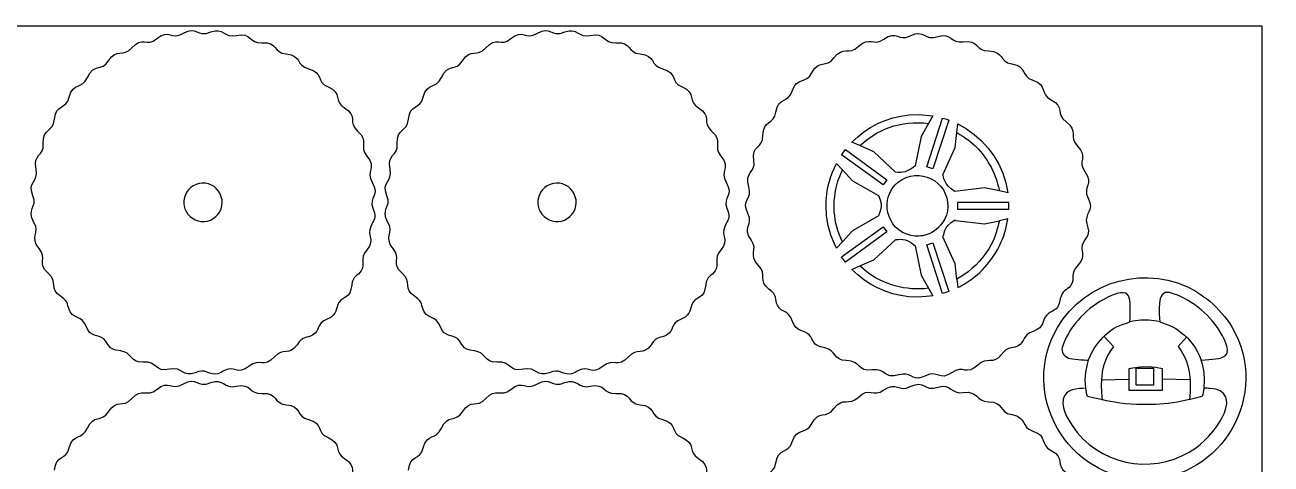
# Model space of a CAD drawing. Extents: x 19 to 601, y 5 to 578.
# Drawn here: x 416.2 to 600.8, y 513.3 to 578.4 of the extents above; entities that cross this region are included whole.
import ezdxf

# ---------------------------------------------------------------- set-up
doc = ezdxf.new("R2010")
doc.units = 0
doc.layers.get('0').update_dxf_attribs({"linetype": 'CONTINUOUS'})

msp = doc.modelspace()

# ---------------------------------------------------------------- linework, layer by layer
at = {"color": 175}
for p, q in [((19.466187, 578.307914), (599.466187, 578.307914)), ((599.466187, 578.307914), (599.466187, 8.307914))]:
    msp.add_line(p, q, dxfattribs=at)
at = {"color": 1}
for p, q in [((547.183287, 565.089414), (548.694987, 565.144214)), ((548.694987, 565.144214), (550.723387, 564.953114)), ((541.504287, 563.239114), (542.545787, 563.801014)), ((542.545787, 563.801014), (543.639387, 564.272014)), ((543.639387, 564.272014), (544.780287, 564.647114)), ((544.780287, 564.647114), (545.963187, 564.921314)), ((545.963187, 564.921314), (547.183287, 565.089414)), ((550.723387, 564.953114), (550.088387, 563.837214)), ((554.286687, 562.474614), (554.428687, 563.749914)), ((554.428687, 563.749914), (555.692387, 563.038014)), ((538.742887, 561.058614), (539.597787, 561.862914)), ((539.597787, 561.862914), (540.519987, 562.591414)), ((540.519987, 562.591414), (541.504287, 563.239114)), ((555.692387, 563.038014), (556.867587, 562.199214)), ((556.867587, 562.199214), (557.944887, 561.243014)), ((539.910887, 560.529714), (538.742887, 561.058614)), ((557.944887, 561.243014), (558.915087, 560.178414)), ((558.915087, 560.178414), (559.768687, 559.014914)), ((535.854387, 556.616014), (536.450287, 557.907914)), ((536.450287, 557.907914), (537.313987, 556.960614)), ((559.768687, 559.014914), (560.496887, 557.761614)), ((560.496887, 557.761614), (561.089987, 556.427814)), ((535.218187, 554.551614), (535.606787, 555.943714)), ((535.606787, 555.943714), (535.854387, 556.616014)), ((561.089987, 556.427814), (561.538787, 555.022914)), ((535.079287, 553.834114), (535.218187, 554.551614)), ((561.538787, 555.022914), (561.834087, 553.556014)), ((534.896887, 551.607914), (534.917487, 552.361114)), ((534.917487, 552.361114), (535.079287, 553.834114)), ((561.834087, 553.556014), (560.578387, 553.814814)), ((534.978687, 550.112314), (534.896887, 551.607914)), ((535.218187, 548.664214), (534.978687, 550.112314)), ((535.606787, 547.272114), (535.218187, 548.664214)), ((561.834087, 549.659914), (560.578387, 549.401114)), ((561.538787, 548.193114), (561.834087, 549.659914)), ((536.135887, 545.944714), (535.606787, 547.272114)), ((536.450287, 545.307914), (536.135887, 545.944714)), ((537.313987, 546.255314), (536.450287, 545.307914)), ((538.742887, 542.157314), (539.910887, 542.686214)), ((539.597787, 541.353014), (538.742887, 542.157314)), ((540.519987, 540.624514), (539.597787, 541.353014)), ((541.504287, 539.976814), (540.519987, 540.624514)), ((542.545787, 539.414914), (541.504287, 539.976814)), ((543.639487, 538.943914), (542.545787, 539.414914)), ((550.088487, 539.378614), (550.723487, 538.262714)), ((554.286687, 540.741214), (554.428687, 539.465914)), ((544.780287, 538.568814), (543.639487, 538.943914)), ((545.963287, 538.294614), (544.780287, 538.568814)), ((547.183287, 538.126414), (545.963287, 538.294614)), ((548.435587, 538.069214), (547.183287, 538.126414)), ((549.719887, 538.130014), (548.435587, 538.069214)), ((550.723487, 538.262714), (549.719887, 538.130014)), ((580.344487, 534.469514), (579.926487, 534.372914)), ((581.534987, 534.631514), (580.344487, 534.469514)), ((582.734087, 534.631514), (581.534987, 534.631514)), ((583.924487, 534.469514), (582.734087, 534.631514)), ((584.342487, 534.372914), (583.924487, 534.469514)), ((576.076587, 532.254714), (577.492787, 530.728014)), ((588.332987, 532.112514), (587.057587, 530.728014)), ((577.031387, 530.093614), (576.625287, 529.411614)), ((577.492787, 530.728014), (577.031387, 530.093614)), ((587.057587, 530.728014), (587.518987, 530.093614)), ((587.518987, 530.093614), (587.925087, 529.411614)), ((573.760987, 528.697614), (573.583287, 528.124714)), ((576.291387, 528.663714), (576.029687, 527.850014)), ((576.625287, 529.411614), (576.291387, 528.663714)), ((587.925087, 529.411614), (588.258987, 528.663714)), ((588.258987, 528.663714), (588.520687, 527.850014)), ((590.685787, 528.124714), (590.507987, 528.697614)), ((573.345387, 526.947014), (573.268987, 525.740614)), ((573.583287, 528.124714), (573.345387, 526.947014)), ((575.840187, 526.970414), (575.705187, 525.784414)), ((576.029687, 527.850014), (575.840187, 526.970414)), ((580.361487, 527.544914), (579.778187, 527.424914)), ((579.778187, 527.424914), (579.778187, 525.885714)), ((581.506087, 527.692414), (580.361487, 527.544914)), ((582.622287, 527.719414), (581.506087, 527.692414)), ((583.710787, 527.629114), (582.622287, 527.719414)), ((584.772287, 527.424914), (583.710787, 527.629114)), ((584.772287, 525.885714), (584.772287, 527.424914)), ((588.520687, 527.850014), (588.710187, 526.970414)), ((588.710187, 526.970414), (588.845187, 525.784414)), ((590.923587, 526.947014), (590.685787, 528.124714)), ((590.999987, 525.740614), (590.923587, 526.947014)), ((573.268987, 525.740614), (573.356387, 524.547514)), ((573.356387, 524.547514), (573.359787, 524.521714)), ((575.705187, 525.784414), (575.677787, 525.013714)), ((575.677787, 525.013714), (575.704887, 523.936514)), ((575.705187, 525.784414), (579.778187, 525.885714)), ((579.778187, 525.885714), (579.778187, 524.238414)), ((584.772287, 524.238414), (584.772287, 525.885714)), ((588.845187, 525.784414), (584.772287, 525.885714)), ((588.845187, 525.784414), (588.872587, 525.013714)), ((588.872587, 525.013714), (588.845487, 523.936514)), ((590.912487, 524.547514), (590.999987, 525.740614)), ((575.704887, 523.936514), (575.804187, 522.793414)), ((579.778187, 524.238414), (584.772287, 524.238414)), ((588.845487, 523.936514), (588.748887, 522.825714)), ((588.748887, 522.825714), (588.780287, 522.831614))]:
    msp.add_line(p, q, dxfattribs=at)
at = {"color": 7}
for p, q in [((550.088387, 563.837214), (548.976587, 561.883614)), ((549.811587, 557.397614), (552.160587, 564.627314)), ((553.074487, 564.330614), (550.725287, 557.101014)), ((552.160587, 564.627314), (552.772987, 564.436514)), ((552.772987, 564.436514), (553.074487, 564.330614)), ((548.976587, 561.883614), (548.090787, 557.547914)), ((554.037587, 560.239214), (554.286687, 562.474614)), ((537.388687, 559.436214), (537.771687, 559.949414)), ((537.771687, 559.949414), (543.920087, 555.482214)), ((541.957787, 559.603014), (539.910887, 560.529714)), ((545.209087, 556.607114), (541.957787, 559.603014)), ((552.205687, 556.210914), (554.037587, 560.239214)), ((537.206187, 559.172714), (537.388687, 559.436214)), ((543.354787, 554.705614), (537.206187, 559.172714)), ((536.651187, 555.279414), (537.313987, 556.960614)), ((537.313987, 556.960614), (538.829887, 555.297914)), ((545.560187, 556.564514), (545.209087, 556.607114)), ((550.725287, 557.101014), (549.811587, 557.397614)), ((538.829887, 555.297914), (542.682987, 553.157114)), ((543.920087, 555.482214), (543.354787, 554.705614)), ((558.375387, 554.268714), (553.997387, 553.740414)), ((560.578387, 553.814814), (558.375387, 554.268714)), ((554.366087, 552.088414), (554.366087, 551.127614)), ((561.964887, 552.088414), (554.366087, 552.088414)), ((554.366087, 551.127614), (561.964887, 551.127614)), ((561.964887, 551.127614), (561.964887, 552.088414)), ((537.206187, 544.043114), (543.354787, 548.510314)), ((542.678787, 550.099614), (538.829887, 547.917914)), ((543.354787, 548.510314), (543.920087, 547.733714)), ((554.009587, 549.526814), (554.094487, 549.441514)), ((554.094487, 549.441514), (558.375387, 548.947314)), ((558.375387, 548.947314), (560.578387, 549.401114)), ((538.829887, 547.917914), (537.313987, 546.255314)), ((543.920087, 547.733714), (537.771687, 543.266514)), ((550.009287, 547.380914), (549.246287, 547.171514)), ((554.037587, 542.976714), (552.205687, 547.005114)), ((541.957887, 543.612614), (545.222487, 546.599414)), ((547.832587, 545.909614), (548.090987, 545.667914)), ((548.090987, 545.667914), (548.976587, 541.332214)), ((549.811787, 545.817914), (550.725387, 546.114914)), ((552.160687, 538.588514), (549.811787, 545.817914)), ((550.725387, 546.114914), (553.074487, 538.885214)), ((537.771687, 543.266514), (537.206187, 544.043114)), ((539.910887, 542.686214), (541.957887, 543.612614)), ((554.286687, 540.741214), (554.037587, 542.976714)), ((540.677887, 542.011314), (539.910887, 542.686214)), ((548.976587, 541.332214), (550.088487, 539.378614)), ((555.334587, 541.375714), (554.286687, 540.741214)), ((552.671887, 538.745614), (552.160687, 538.588514)), ((553.074487, 538.885214), (552.671887, 538.745614)), ((580.859487, 524.985814), (580.859487, 527.535814)), ((580.859487, 527.535814), (583.409487, 527.535814)), ((583.409487, 527.535814), (583.409487, 524.985814)), ((583.409487, 524.985814), (580.859487, 524.985814))]:
    msp.add_line(p, q, dxfattribs=at)
at = {"color": 3}
msp.add_line((549.656987, 526.401114), (549.160987, 526.167114), dxfattribs=at)
for points in [[(439.600587, 577.178014), (441.720887, 578.445614), (441.541087, 576.498014), (443.745787, 577.407814)], [(443.745787, 577.407814), (445.534087, 578.145914), (445.690787, 576.459114), (447.489287, 576.869814)], [(492.061587, 577.178014), (494.181787, 578.445614), (494.002087, 576.498014), (496.206687, 577.407814)], [(496.206687, 577.407814), (497.995087, 578.145914), (498.151787, 576.459114), (499.950287, 576.869814)], [(432.003387, 575.033814), (433.558087, 576.814314), (434.198787, 575.136314), (435.717987, 576.405214)], [(435.717987, 576.405214), (437.531287, 577.919714), (437.903587, 576.163414), (439.600587, 577.178014)], [(447.489287, 576.869814), (449.794787, 577.396314), (449.325087, 575.662414), (451.300987, 575.795914)], [(484.464387, 575.033814), (486.019087, 576.814314), (486.659787, 575.136314), (488.178987, 576.405214)], [(488.178987, 576.405214), (489.992287, 577.919714), (490.364587, 576.163414), (492.061587, 577.178014)], [(499.950287, 576.869814), (502.255687, 577.396314), (501.785987, 575.662414), (503.761887, 575.795914)], [(539.653087, 575.230314), (541.334787, 576.892914), (541.850087, 575.172314), (543.457687, 576.327114)], [(543.457687, 576.327114), (545.376187, 577.705214), (545.619887, 575.926714), (547.386387, 576.814614)], [(547.386387, 576.814614), (549.593687, 577.924114), (549.272187, 575.994914), (551.537287, 576.741514)], [(551.537287, 576.741514), (553.374687, 577.347114), (553.408187, 575.653214), (555.231687, 575.931914)], [(555.231687, 575.931914), (557.568487, 576.289014), (556.975387, 574.593314), (558.954787, 574.582814)], [(428.548987, 573.098214), (429.805487, 575.099914), (430.702387, 573.543914), (432.003387, 575.033814)], [(451.300987, 575.795914), (453.658287, 575.955214), (452.926287, 574.315814), (454.896587, 574.138914)], [(481.009987, 573.098214), (482.266487, 575.099914), (483.163387, 573.543914), (484.464387, 575.033814)], [(503.761887, 575.795914), (506.119187, 575.955214), (505.387187, 574.315814), (507.357487, 574.138914)], [(536.066587, 573.551814), (537.465187, 575.456214), (538.245987, 573.839214), (539.653087, 575.230314)], [(558.954787, 574.582814), (561.316387, 574.570314), (560.468287, 572.988014), (562.419787, 572.667914)], [(425.440287, 570.646814), (426.367787, 572.819114), (427.498087, 571.424014), (428.548987, 573.098214)], [(454.896587, 574.138914), (457.250687, 573.927514), (456.271487, 572.422014), (458.188887, 571.939914)], [(477.901287, 570.646814), (478.828787, 572.819114), (479.959087, 571.424014), (481.009987, 573.098214)], [(507.357487, 574.138914), (509.711587, 573.927514), (508.732387, 572.422014), (510.649887, 571.939914)], [(532.787487, 571.333714), (533.870687, 573.432614), (534.896887, 571.958814), (536.066587, 573.551814)], [(562.419787, 572.667914), (564.752587, 572.285314), (563.665387, 570.855914), (565.543187, 570.234614)], [(422.753187, 567.738714), (423.330087, 570.030614), (424.663387, 568.827314), (425.440287, 570.646814)], [(458.188887, 571.939914), (460.480487, 571.363714), (459.278287, 570.029414), (461.096687, 569.252914)], [(475.214187, 567.738714), (475.791087, 570.030614), (477.124387, 568.827314), (477.901287, 570.646814)], [(510.649887, 571.939914), (512.941387, 571.363714), (511.739187, 570.029414), (513.557687, 569.252914)], [(529.895387, 568.629414), (530.637287, 570.872414), (531.880187, 569.576014), (532.787487, 571.333714)], [(461.096687, 569.252914), (463.271187, 568.324414), (461.872987, 567.196714), (463.549087, 566.144014)], [(513.557687, 569.252914), (515.732087, 568.324414), (514.333887, 567.196714), (516.009987, 566.144014)], [(565.543187, 570.234614), (567.786987, 569.492214), (566.490187, 568.249814), (568.247287, 567.342614)], [(420.554087, 564.446214), (420.765387, 566.799714), (422.270187, 565.819914), (422.753187, 567.738714)], [(473.015087, 564.446214), (473.226387, 566.799714), (474.731187, 565.819914), (475.214187, 567.738714)], [(527.461987, 565.506014), (527.843887, 567.837614), (529.274087, 566.751214), (529.895387, 568.629414)], [(568.247287, 567.342614), (570.348087, 566.258014), (568.871287, 565.235414), (570.466187, 564.063214)], [(463.549087, 566.144014), (465.550487, 564.886914), (463.993587, 563.992014), (465.484587, 562.689714)], [(516.009987, 566.144014), (518.011587, 564.886914), (516.454587, 563.992014), (517.945487, 562.689714)], [(525.547087, 562.040414), (525.560787, 564.404814), (527.142287, 563.553514), (527.461987, 565.506014)], [(418.897087, 560.850114), (418.737787, 563.208614), (420.377087, 562.475014), (420.554087, 564.446214)], [(471.358087, 560.850114), (471.198787, 563.208614), (472.838087, 562.475014), (473.015087, 564.446214)], [(570.466187, 564.063214), (572.370787, 562.663414), (570.752687, 561.884814), (572.144587, 560.476914)], [(465.484587, 562.689714), (467.264387, 561.135014), (465.587487, 560.493514), (466.855387, 558.975414)], [(517.945487, 562.689714), (519.725287, 561.135014), (518.048287, 560.493514), (519.316187, 558.975414)], [(524.198087, 558.317814), (523.840587, 560.653414), (525.535387, 560.060414), (525.547087, 562.040414)], [(417.823187, 557.039014), (417.296287, 559.342714), (419.030487, 558.875414), (418.897087, 560.850114)], [(470.284187, 557.039014), (469.757287, 559.342714), (471.491487, 558.875414), (471.358087, 560.850114)], [(572.144587, 560.476914), (573.806387, 558.796114), (572.086987, 558.278814), (573.240887, 556.672514)], [(466.855387, 558.975414), (468.370887, 557.160814), (466.613487, 556.791714), (467.628987, 555.091714)], [(519.316187, 558.975414), (520.831787, 557.160814), (519.074387, 556.791714), (520.089887, 555.091714)], [(523.447887, 554.430114), (522.729687, 556.681414), (524.497287, 556.363014), (524.198087, 558.317814)], [(417.358487, 553.107014), (416.477987, 555.299214), (418.263987, 555.111514), (417.823187, 557.039014)], [(469.819487, 553.107014), (468.938987, 555.299214), (470.724987, 555.111514), (470.284187, 557.039014)], [(573.240887, 556.672514), (574.619787, 554.752914), (572.840287, 554.511314), (573.728987, 552.742714)], [(467.628987, 555.091714), (468.816587, 553.103514), (467.111587, 552.941914), (467.742687, 551.258114)], [(520.089887, 555.091714), (521.277487, 553.103514), (519.572587, 552.941914), (520.203787, 551.258114)], [(523.315187, 550.472614), (522.253487, 552.584814), (524.049187, 552.545214), (523.447887, 554.430114)], [(417.514887, 549.150314), (416.301987, 551.179614), (418.095787, 551.271114), (417.358487, 553.107014)], [(469.975887, 549.150314), (468.762987, 551.179614), (470.556787, 551.271114), (469.819487, 553.107014)], [(573.728987, 552.742714), (574.768687, 550.673614), (573.056387, 550.636714), (573.563087, 548.911014)], [(467.742687, 551.258114), (468.376387, 549.568014), (467.888587, 549.600614), (467.417487, 548.539914)], [(520.203787, 551.258114), (520.837287, 549.568014), (520.349587, 549.600614), (519.878287, 548.539914)], [(523.802887, 546.543714), (522.424487, 548.462214), (524.203487, 548.705514), (523.315187, 550.472614)], [(418.287887, 545.267514), (416.773087, 547.081114), (418.529687, 547.452514), (417.514887, 549.150314)], [(467.417487, 548.539914), (466.804987, 547.161014), (468.134787, 546.622814), (466.874387, 545.107114)], [(470.748887, 545.267514), (469.234087, 547.081114), (470.990687, 547.452514), (469.975887, 549.150314)], [(519.878287, 548.539914), (519.265887, 547.161014), (520.595687, 546.622814), (519.335287, 545.107114)], [(573.563087, 548.911014), (574.071387, 547.179814), (573.588087, 547.248014), (573.040287, 546.223714)], [(419.659087, 541.553214), (417.878787, 543.107714), (419.556587, 543.748514), (418.287887, 545.267514)], [(466.874387, 545.107114), (465.608187, 543.584714), (466.741987, 543.163314), (465.988187, 541.947314)], [(472.120087, 541.553214), (470.339787, 543.107714), (472.017587, 543.748514), (470.748887, 545.267514)], [(519.335287, 545.107114), (518.069287, 543.584714), (519.202887, 543.163314), (518.449087, 541.947314)], [(524.899487, 542.739314), (523.237487, 544.419014), (524.957387, 544.936814), (523.802887, 546.543714)], [(573.040287, 546.223714), (572.328687, 544.893614), (573.615687, 544.259314), (572.248087, 542.839814)], [(569.197687, 533.566614), (573.323387, 540.619414), (582.638287, 543.070614), (589.696287, 538.941614)], [(421.441787, 538.192514), (419.752087, 539.254214), (421.060487, 540.329614), (419.659087, 541.553214)], [(465.988187, 541.947314), (465.509987, 541.176014), (464.751387, 541.188414), (464.604987, 539.887214)], [(473.902787, 538.192514), (472.213087, 539.254214), (473.521487, 540.329614), (472.120087, 541.553214)], [(518.449087, 541.947314), (517.970887, 541.176014), (517.212487, 541.188414), (517.066087, 539.887214)], [(526.432287, 539.257514), (524.824687, 540.439714), (526.207887, 541.416914), (524.899487, 542.739314)], [(572.248087, 542.839814), (570.874587, 541.414014), (571.974287, 540.910314), (571.133887, 539.753014)], [(464.604987, 539.887214), (464.359287, 537.702214), (463.455587, 538.306514), (462.739087, 537.297714)], [(517.066087, 539.887214), (516.820187, 537.702214), (515.916487, 538.306514), (515.199987, 537.297714)], [(527.693587, 536.843014), (527.197887, 537.814914), (527.810487, 538.244014), (526.432287, 539.257514)], [(571.133887, 539.753014), (570.600387, 539.018414), (569.845187, 539.086414), (569.604287, 537.799314)], [(422.875787, 535.876414), (422.310687, 536.809614), (422.889787, 537.282714), (421.441787, 538.192514)], [(475.336787, 535.876414), (474.771687, 536.809614), (475.350787, 537.282714), (473.902787, 538.192514)], [(569.604287, 537.799314), (569.199687, 535.638114), (568.342887, 536.306814), (567.554287, 535.352814)], [(589.696287, 538.941614), (590.393287, 538.448914), (591.090387, 537.956214), (591.787387, 537.463514)], [(591.787387, 537.463514), (593.024887, 536.226014), (594.139587, 535.159214), (595.071187, 533.566714)], [(425.288887, 533.651914), (424.506687, 535.471914), (423.617487, 534.651614), (422.875787, 535.876414)], [(462.739087, 537.297714), (462.102987, 536.402114), (462.611787, 535.513014), (461.041287, 534.838614)], [(477.749887, 533.651914), (476.967687, 535.471914), (476.078487, 534.651614), (475.336787, 535.876414)], [(515.199987, 537.297714), (514.563887, 536.402114), (515.072687, 535.513014), (513.502087, 534.838614)], [(529.937987, 534.448414), (529.290987, 536.320414), (528.344087, 535.567314), (527.693587, 536.843014)], [(461.041287, 534.838614), (459.222587, 534.057614), (460.040587, 533.166214), (458.816887, 532.425314)], [(513.502087, 534.838614), (511.683387, 534.057614), (512.501487, 533.166214), (511.277787, 532.425314)], [(532.386087, 532.466214), (531.526887, 533.321614), (530.525987, 532.747014), (529.937987, 534.448414)], [(567.554287, 535.352814), (566.854687, 534.506414), (567.297187, 533.582214), (565.681687, 533.024114)], [(427.875187, 531.853514), (426.954187, 532.645814), (426.000387, 531.996414), (425.288887, 533.651914)], [(430.337787, 530.088114), (428.272187, 530.320614), (428.723887, 531.123514), (427.875187, 531.853514)], [(458.816887, 532.425314), (457.883287, 531.860114), (457.411387, 532.440014), (456.500687, 530.991414)], [(480.336187, 531.853514), (479.415187, 532.645814), (478.461387, 531.996414), (477.749887, 533.651914)], [(482.798787, 530.088114), (480.733187, 530.320614), (481.184787, 531.123514), (480.336187, 531.853514)], [(511.277787, 532.425314), (510.344187, 531.860114), (509.872187, 532.440014), (508.961587, 530.991414)], [(534.713387, 530.525814), (532.670687, 530.908014), (533.178787, 531.677214), (532.386087, 532.466214)], [(565.681687, 533.024114), (563.810787, 532.377714), (564.562087, 531.429814), (563.286987, 530.779514)], [(582.134487, 511.022514), (570.627187, 511.022514), (563.421187, 523.692114), (569.197687, 533.566614)], [(595.071187, 533.566714), (600.847987, 523.691714), (593.641387, 511.022514), (582.134487, 511.022514)], [(433.641287, 528.435314), (431.733587, 528.288514), (432.077287, 529.892314), (430.337787, 530.088114)], [(456.500687, 530.991414), (455.438487, 529.301714), (454.363787, 530.610314), (453.140087, 529.208814)], [(486.102287, 528.435314), (484.194587, 528.288514), (484.538287, 529.892314), (482.798787, 530.088114)], [(508.961587, 530.991414), (507.899387, 529.301714), (506.824587, 530.610314), (505.601087, 529.208814)], [(537.887687, 528.636414), (535.976187, 528.628414), (536.432487, 530.204214), (534.713387, 530.525814)], [(563.286987, 530.779514), (562.315687, 530.284114), (561.886187, 530.896614), (560.872387, 529.518314)], [(437.601487, 527.353814), (435.328987, 526.847514), (435.929487, 528.611414), (433.641287, 528.435314)], [(453.140087, 529.208814), (451.585987, 527.428614), (450.944987, 529.106014), (449.425587, 527.837514)], [(490.062387, 527.353814), (487.789987, 526.847514), (488.390487, 528.611414), (486.102287, 528.435314)], [(505.601087, 529.208814), (504.046787, 527.428614), (503.405887, 529.106014), (501.886487, 527.837514)], [(541.758187, 527.269014), (539.455187, 526.929714), (540.181487, 528.646014), (537.887687, 528.636414)], [(560.872387, 529.518314), (559.690287, 527.910814), (558.713887, 529.294014), (557.390987, 527.985614)], [(441.420587, 526.839614), (439.532287, 526.082214), (439.571587, 527.792714), (437.601487, 527.353814)], [(439.600587, 525.141914), (441.720887, 526.409514), (441.541087, 524.461914), (443.745787, 525.371714)], [(444.435687, 526.636814), (443.018387, 526.644414), (443.086587, 527.507914), (441.420587, 526.839614)], [(445.542487, 527.064414), (445.088187, 526.792814), (444.976187, 526.708914), (444.435687, 526.636814)], [(449.425587, 527.837514), (447.610787, 526.322414), (447.240987, 528.079714), (445.542487, 527.064414)], [(493.881487, 526.839614), (491.993287, 526.082214), (492.032587, 527.792714), (490.062387, 527.353814)], [(492.061587, 525.141914), (494.181787, 526.409514), (494.002087, 524.461914), (496.206687, 525.371714)], [(496.896587, 526.636814), (495.479387, 526.644414), (495.547587, 527.507914), (493.881487, 526.839614)], [(498.003287, 527.064414), (497.549087, 526.792814), (497.437187, 526.708914), (496.896587, 526.636814)], [(501.886487, 527.837514), (500.071787, 526.322414), (499.701887, 528.079714), (498.003287, 527.064414)], [(545.700087, 526.533814), (543.421087, 525.807214), (543.858887, 527.578514), (541.758187, 527.269014)], [(549.160987, 526.167114), (547.537387, 525.666214), (547.388887, 527.072214), (545.700087, 526.533814)], [(553.586287, 526.888914), (551.666487, 525.510314), (551.424487, 527.289814), (549.656987, 526.401114)], [(557.390987, 527.985614), (555.710487, 526.323514), (555.193787, 528.043314), (553.586287, 526.888914)], [(432.003387, 522.997714), (433.558087, 524.778214), (434.198787, 523.100214), (435.717987, 524.369114)], [(435.717987, 524.369114), (437.531287, 525.883614), (437.903587, 524.127314), (439.600587, 525.141914)], [(443.745787, 525.371714), (445.534087, 526.109814), (445.690787, 524.423014), (447.489287, 524.833714)], [(447.489287, 524.833714), (449.794787, 525.360214), (449.325087, 523.626314), (451.300987, 523.759814)], [(484.464387, 522.997714), (486.019087, 524.778214), (486.659787, 523.100214), (488.178987, 524.369114)], [(488.178987, 524.369114), (489.992287, 525.883614), (490.364587, 524.127314), (492.061587, 525.141914)], [(496.206687, 525.371714), (497.995087, 526.109814), (498.151787, 524.423014), (499.950287, 524.833714)], [(499.950287, 524.833714), (502.255687, 525.360214), (501.785987, 523.626314), (503.761887, 523.759814)], [(539.653087, 523.194214), (541.334787, 524.856814), (541.850087, 523.136214), (543.457687, 524.291014)], [(543.457687, 524.291014), (545.376187, 525.669114), (545.619887, 523.890614), (547.386387, 524.778514)], [(547.386387, 524.778514), (549.593687, 525.888014), (549.272187, 523.958814), (551.537287, 524.705414)], [(551.537287, 524.705414), (553.374687, 525.311014), (553.408187, 523.617114), (555.231687, 523.895814)], [(428.548987, 521.062114), (429.805487, 523.063814), (430.702387, 521.507814), (432.003387, 522.997714)], [(451.300987, 523.759814), (453.658287, 523.919114), (452.926287, 522.279714), (454.896587, 522.102814)], [(481.009987, 521.062114), (482.266487, 523.063814), (483.163387, 521.507814), (484.464387, 522.997714)], [(503.761887, 523.759814), (506.119187, 523.919114), (505.387187, 522.279714), (507.357487, 522.102814)], [(536.066587, 521.515714), (537.465187, 523.420114), (538.245987, 521.803114), (539.653087, 523.194214)], [(555.231687, 523.895814), (557.568487, 524.252914), (556.975387, 522.557214), (558.954787, 522.546714)], [(425.440287, 518.610714), (426.367787, 520.783014), (427.498087, 519.387914), (428.548987, 521.062114)], [(454.896587, 522.102814), (457.250687, 521.891414), (456.271487, 520.385914), (458.188887, 519.903814)], [(477.901287, 518.610714), (478.828787, 520.783014), (479.959087, 519.387914), (481.009987, 521.062114)], [(507.357487, 522.102814), (509.711587, 521.891414), (508.732387, 520.385914), (510.649887, 519.903814)], [(532.787487, 519.297614), (533.870687, 521.396514), (534.896887, 519.922714), (536.066587, 521.515714)], [(558.954787, 522.546714), (561.316387, 522.534214), (560.468287, 520.951914), (562.419787, 520.631814)], [(458.188887, 519.903814), (460.480487, 519.327614), (459.278287, 517.993314), (461.096687, 517.216814)], [(510.649887, 519.903814), (512.941387, 519.327614), (511.739187, 517.993314), (513.557687, 517.216814)], [(529.895387, 516.593314), (530.637287, 518.836314), (531.880187, 517.539914), (532.787487, 519.297614)], [(562.419787, 520.631814), (564.752587, 520.249214), (563.665387, 518.819814), (565.543187, 518.198514)], [(422.753187, 515.702614), (423.330087, 517.994514), (424.663387, 516.791214), (425.440287, 518.610714)], [(461.096687, 517.216814), (463.271187, 516.288314), (461.872987, 515.160614), (463.549087, 514.107914)], [(475.214187, 515.702614), (475.791087, 517.994514), (477.124387, 516.791214), (477.901287, 518.610714)], [(513.557687, 517.216814), (515.732087, 516.288314), (514.333887, 515.160614), (516.009987, 514.107914)], [(565.543187, 518.198514), (567.786987, 517.456114), (566.490187, 516.213714), (568.247287, 515.306514)], [(420.554087, 512.410114), (420.765387, 514.763614), (422.270187, 513.783814), (422.753187, 515.702614)], [(473.015087, 512.410114), (473.226387, 514.763614), (474.731187, 513.783814), (475.214187, 515.702614)], [(527.461987, 513.469914), (527.843887, 515.801514), (529.274087, 514.715114), (529.895387, 516.593314)], [(568.247287, 515.306514), (570.348087, 514.221914), (568.871287, 513.199314), (570.466187, 512.027114)], [(463.549087, 514.107914), (465.550487, 512.850814), (463.993587, 511.955914), (465.484587, 510.653614)], [(516.009987, 514.107914), (518.011587, 512.850814), (516.454587, 511.955914), (517.945487, 510.653614)], [(525.547087, 510.004314), (525.560787, 512.368714), (527.142287, 511.517414), (527.461987, 513.469914)]]:
    msp.add_open_spline(points, degree=3, dxfattribs=at)
at = {"color": 7}
for points in [[(544.249387, 563.219514), (546.113287, 563.891214), (548.127887, 564.085814), (550.088387, 563.837214)], [(539.910887, 560.529714), (541.290887, 561.744114), (542.481987, 562.582614), (544.249387, 563.219514)], [(554.286687, 562.474614), (556.838887, 560.929214), (557.850287, 559.906614), (559.367087, 557.337414)], [(548.090787, 557.547914), (547.348387, 556.889714), (546.605787, 556.495914), (545.560187, 556.564514)], [(546.159387, 555.501514), (549.442887, 557.421914), (553.555587, 554.584114), (552.871987, 550.797214)], [(553.997387, 553.740414), (552.237987, 554.685514), (552.328687, 556.109114), (552.205687, 556.210914)], [(559.367087, 557.337414), (560.118187, 555.714714), (560.170587, 555.556414), (560.578387, 553.814814)], [(443.815687, 554.692214), (442.693387, 555.235114), (441.225187, 554.931514), (440.410387, 553.988114)], [(445.377187, 551.585314), (445.610987, 552.809614), (444.937687, 554.149414), (443.815687, 554.692214)], [(496.276587, 554.692214), (495.154387, 555.235114), (493.686187, 554.931514), (492.871387, 553.988114)], [(497.838087, 551.585314), (498.071987, 552.809614), (497.398687, 554.149414), (496.276587, 554.692214)], [(537.313987, 546.255314), (535.937287, 549.298014), (535.737587, 552.065214), (536.651187, 555.279414)], [(546.861887, 547.380914), (543.333487, 548.690814), (542.898987, 553.594714), (546.159387, 555.501514)], [(439.766587, 552.657314), (439.738187, 552.166614), (439.693187, 551.703614), (439.874387, 551.182814)], [(440.410387, 553.988114), (440.049987, 553.570814), (439.920987, 553.123914), (439.766587, 552.657314)], [(492.227587, 552.657314), (492.199087, 552.166614), (492.154187, 551.703614), (492.335387, 551.182814)], [(492.871387, 553.988114), (492.510987, 553.570814), (492.381987, 553.123914), (492.227587, 552.657314)], [(542.682987, 553.157114), (543.550587, 551.365314), (542.640287, 550.266814), (542.678787, 550.099614)], [(439.874387, 551.182814), (440.283987, 550.005714), (441.536687, 549.181914), (442.780087, 549.272914)], [(442.780087, 549.272914), (444.023387, 549.363914), (445.143187, 550.361014), (445.377187, 551.585314)], [(492.335387, 551.182814), (492.744987, 550.005714), (493.997687, 549.181914), (495.241087, 549.272914)], [(495.241087, 549.272914), (496.484287, 549.363914), (497.604187, 550.361014), (497.838087, 551.585314)], [(552.871987, 550.797214), (552.597387, 549.276214), (551.457787, 547.918714), (550.009287, 547.380914)], [(552.205687, 547.005114), (552.437087, 547.197314), (552.187387, 548.484514), (554.009587, 549.526814)], [(560.578387, 549.401114), (560.268287, 548.076914), (560.017587, 547.117514), (559.367087, 545.878514)], [(545.222487, 546.599414), (546.195987, 546.720614), (547.055687, 546.559514), (547.832587, 545.909614)], [(549.246287, 547.171514), (548.394687, 547.095214), (547.722787, 547.061314), (546.861887, 547.380914)], [(559.367087, 545.878514), (558.450687, 544.132514), (556.968687, 542.479214), (555.334587, 541.375714)], [(550.088487, 539.378614), (546.720687, 538.951614), (543.333787, 539.861814), (540.677887, 542.011314)], [(579.926487, 534.372914), (580.005787, 537.792214), (580.571987, 540.193814), (575.944987, 537.682414)], [(585.775487, 538.732014), (583.765087, 539.250214), (584.317887, 535.436614), (584.342487, 534.372914)], [(575.944987, 537.682414), (573.299887, 536.246814), (570.769487, 533.414814), (569.879787, 530.575114)], [(593.207987, 533.052314), (591.623687, 535.631114), (588.680887, 537.983414), (585.775487, 538.732014)], [(573.760987, 528.697614), (574.801287, 531.228814), (576.661087, 533.444514), (579.421387, 534.212714)], [(579.421387, 534.212714), (579.589787, 534.266114), (579.758087, 534.319514), (579.926487, 534.372914)], [(584.342487, 534.372914), (585.455887, 534.019714), (586.490287, 533.653714), (587.441687, 532.871914)], [(587.441687, 532.871914), (589.037887, 531.694014), (589.786187, 530.453314), (590.507987, 528.697614)], [(590.507987, 528.697614), (593.662487, 528.980014), (595.859687, 528.736114), (593.207987, 533.052314)], [(569.879787, 530.575114), (569.740887, 529.940114), (570.117587, 529.276214), (570.838387, 529.017214)], [(570.838387, 529.017214), (571.277787, 528.859314), (573.173687, 528.750214), (573.760987, 528.697614)], [(573.356387, 524.547514), (572.196487, 524.505614), (570.343787, 524.440614), (570.023587, 522.907514)], [(573.623487, 523.306614), (573.534487, 523.720214), (573.445387, 524.133914), (573.356387, 524.547514)], [(589.791687, 515.769014), (593.090987, 518.176014), (596.862387, 524.169014), (591.836787, 524.514014)], [(590.912487, 524.547514), (590.823487, 524.133914), (590.734587, 523.720214), (590.645587, 523.306614)], [(591.836787, 524.514014), (591.528687, 524.525214), (591.220587, 524.536314), (590.912487, 524.547514)], [(570.023587, 522.907514), (569.701987, 521.367614), (571.186987, 519.116514), (572.113587, 517.993514)], [(579.272287, 522.237914), (576.789987, 522.548514), (576.096387, 522.758414), (573.623487, 523.306614)], [(590.645587, 523.306614), (586.125087, 522.155414), (583.950887, 521.946414), (579.272287, 522.237914)], [(572.113587, 517.993514), (576.460787, 512.724614), (584.274387, 511.743914), (589.791687, 515.769014)]]:
    msp.add_open_spline(points, degree=3, dxfattribs=at)
at = {"color": 1}
for points in [[(556.867687, 541.016614), (559.100787, 542.796314), (560.821287, 545.428414), (561.538787, 548.193114)], [(554.428687, 539.465914), (555.311987, 539.963514), (556.054387, 540.368514), (556.867687, 541.016614)]]:
    msp.add_open_spline(points, degree=3, dxfattribs=at)

doc.saveas('drawing.dxf')
